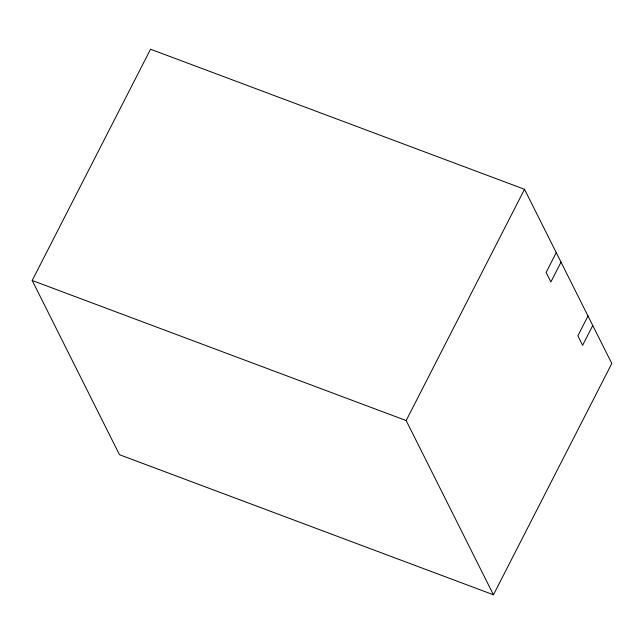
<?xml version="1.0" encoding="UTF-8"?>
<svg xmlns="http://www.w3.org/2000/svg" width="644" height="644" viewBox="0 0 644 644"><rect width="100%" height="100%" fill="white"/><g stroke="black" fill="none" stroke-linecap="round" stroke-linejoin="round"><path stroke-width="0.97" d="M32.2 280.494L150.551 49.218L524.514 189.288L611.8 363.506L493.449 594.782L119.486 454.712L32.2 280.494L406.163 420.564L493.449 594.782M406.163 420.564L524.514 189.288M556.255 252.641L546.104 272.468L550.87 281.967L561.013 262.148M587.996 315.995L577.853 335.822L582.611 345.321L592.754 325.494"/></g></svg>
